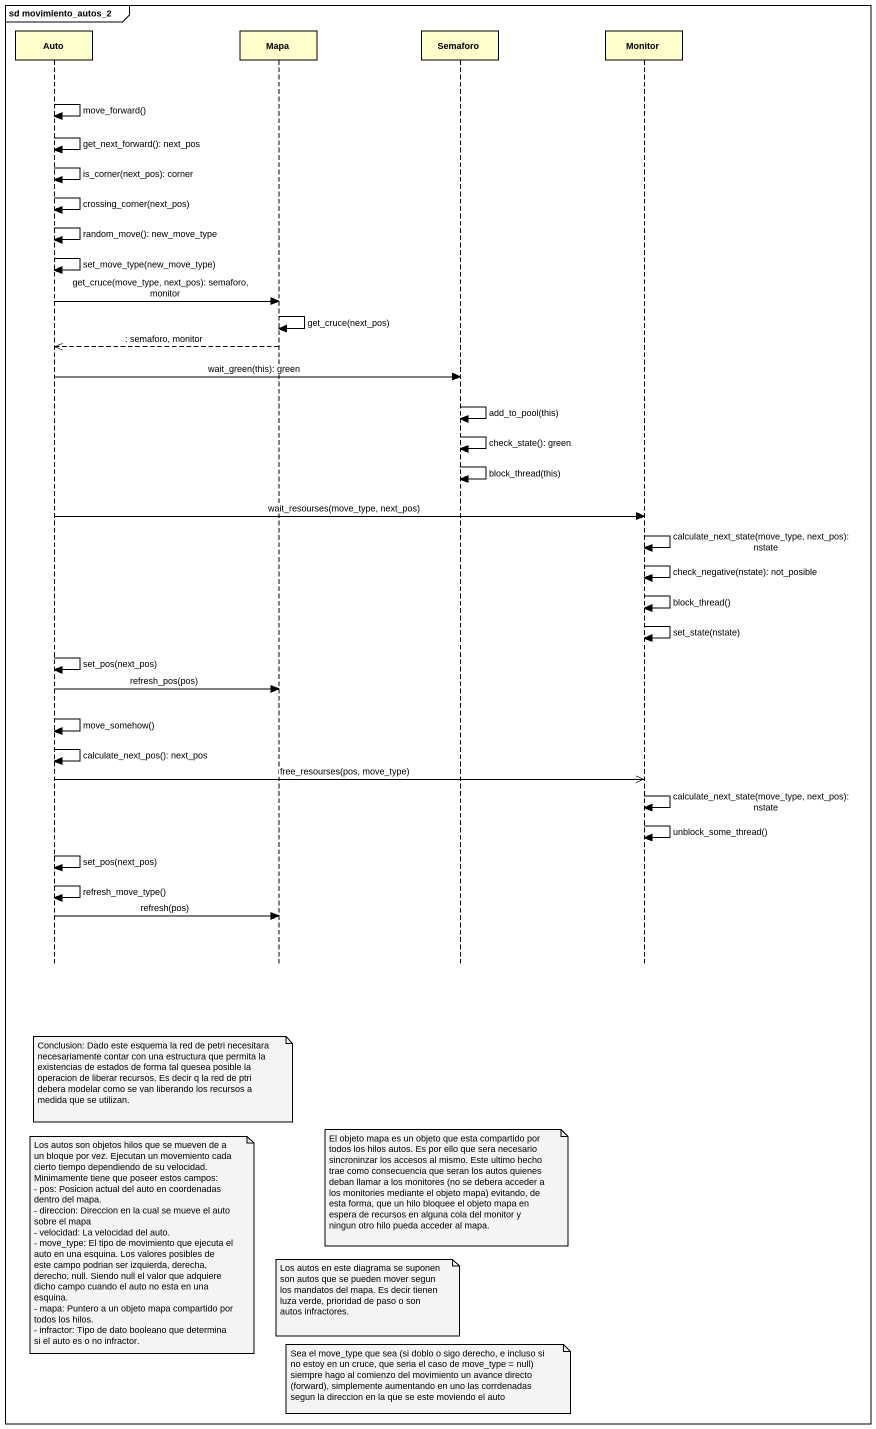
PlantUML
@startuml
mainframe sd movimiento_autos_2
hide footbox
participant Auto
participant Mapa
participant Semaforo
participant Monitor

Auto -> Auto : move_forward()
Auto -> Auto : get_next_forward(): next_pos
Auto -> Auto : is_corner(next_pos): corner
Auto -> Auto : crossing_corner(next_pos)
Auto -> Auto : random_move(): new_move_type
Auto -> Auto : set_move_type(new_move_type)
Auto -> Mapa : get_cruce(move_type, next_pos): semaforo, monitor
Mapa -> Mapa : get_cruce(next_pos)
Mapa -->> Auto : : semaforo, monitor
Auto -> Semaforo : wait_green(this): green
Semaforo -> Semaforo : add_to_pool(this)
Semaforo -> Semaforo : check_state(): green
Semaforo -> Semaforo : block_thread(this)
Auto -> Monitor : wait_resourses(move_type, next_pos)
Monitor -> Monitor : calculate_next_state(move_type, next_pos): nstate
Monitor -> Monitor : check_negative(nstate): not_posible
Monitor -> Monitor : block_thread()
Monitor -> Monitor : set_state(nstate)
Auto -> Auto : set_pos(next_pos)
Auto -> Mapa : refresh_pos(pos)
Auto -> Auto : move_somehow()
Auto -> Auto : calculate_next_pos(): next_pos
Auto ->> Monitor : free_resourses(pos, move_type)
Monitor -> Monitor : calculate_next_state(move_type, next_pos): nstate
Monitor -> Monitor : unblock_some_thread()
Auto -> Auto : set_pos(next_pos)
Auto -> Auto : refresh_move_type()
Auto -> Mapa : refresh(pos)
note over Auto : Conclusion: Dado este esquema la red de petri necesitara necesariamente contar con una estructura que permita la existencias de estados de forma tal quesea posible la operacion de liberar recursos. Es decir q la red de ptri debera modelar como se van liberando los recursos a medida que se utilizan.
note over Semaforo : El objeto mapa es un objeto que esta compartido por todos los hilos autos. Es por ello que sera necesario sincroninzar los accesos al mismo. Este ultimo hecho trae como consecuencia que seran los autos quienes deban llamar a los monitores (no se debera acceder a los monitories mediante el objeto mapa) evitando, de esta forma, que un hilo bloquee el objeto mapa en espera de recursos en alguna cola del monitor y ningun otro hilo pueda acceder al mapa.
note over Auto
  Los autos son objetos hilos que se mueven de a un bloque por vez. Ejecutan un movemiento cada cierto tiempo dependiendo de su velocidad.
  Minimamente tiene que poseer estos campos:
  - pos: Posicion actual del auto en coordenadas dentro del mapa.
  - direccion: Direccion en la cual se mueve el auto sobre el mapa
  - velocidad: La velocidad del auto.
  - move_type: El tipo de movimiento que ejecuta el auto en una esquina. Los valores posibles de este campo podrian ser izquierda, derecha, derecho, null. Siendo null el valor que adquiere dicho campo cuando el auto no esta en una esquina.
  - mapa: Puntero a un objeto mapa compartido por todos los hilos.
  - infractor: Tipo de dato booleano que determina si el auto es o no infractor.
end note
note over Mapa : Los autos en este diagrama se suponen son autos que se pueden mover segun los mandatos del mapa. Es decir tienen luza verde, prioridad de paso o son autos infractores.
note over Semaforo : Sea el move_type que sea (si doblo o sigo derecho, e incluso si no estoy en un cruce, que seria el caso de move_type = null) siempre hago al comienzo del movimiento un avance directo (forward), simplemente aumentando en uno las corrdenadas segun la direccion en la que se este moviendo el auto
@enduml
